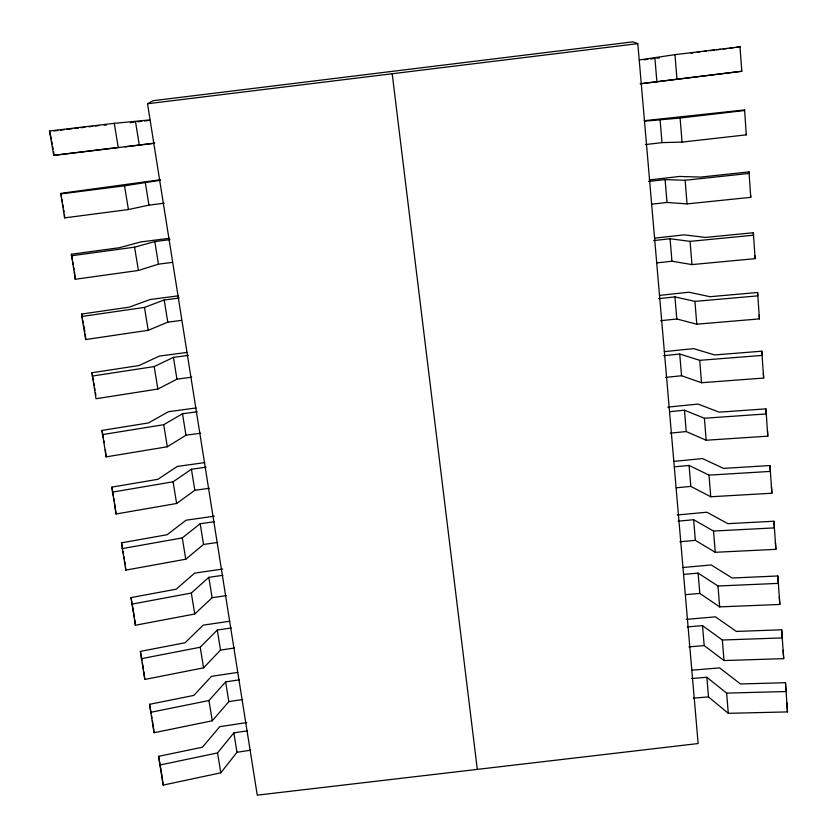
<?xml version="1.0" encoding="UTF-8"?>
<svg xmlns="http://www.w3.org/2000/svg" width="837" height="837" viewBox="0 0 837 837"><rect width="100%" height="100%" fill="white"/><g stroke="black" fill="none" stroke-linecap="round" stroke-linejoin="round"><path stroke-width="1.26" d="M645.379 144.592L661.994 142.625L682.05 142.102L746.28 134.851L746.29 133.91M181.483 320.372L167.777 322.172L148.222 330.291L85.74 339.54L81.744 316.491L81.785 314.021L129.254 307.158L150.105 299.51L178.312 295.838M644.187 120.716L744.585 109.95L744.543 110.515L680.104 118.038L644.657 121.187M172.286 262.389L158.444 264.168L138.408 270.466L75.278 279.265L74.524 272.224M75.278 279.265L71.396 254.239L119.367 247.721L140.721 241.945L169.189 238.325M164.178 203.224L148.944 205.128L128.417 209.543L64.606 217.882L64.491 214.429M64.606 217.882L60.829 193.368L160.139 179.777M246.842 722.561L219.733 726.694L202.449 747.19L158.601 756.345L163.152 785.106L220.811 772.823L236.976 752.285L250.661 750.172M159.668 765.06L217.547 752.913L233.847 732.888L247.585 730.785M237.813 672.393L211.52 676.327L193.828 695.411L149.561 704.315L154.06 732.731L212.274 720.783L228.815 701.605L242.625 699.512M150.514 712.35L208.957 700.527L225.645 681.893L239.497 679.811M229.694 621.232L203.182 625.145L185.071 642.753L140.375 651.395L144.801 679.456L203.59 667.842L220.529 650.087L234.454 648.016M141.202 658.719L200.21 647.242L217.306 630.041L231.274 627.98M222.715 569.055L194.697 573.104L176.168 589.196L131.022 597.576L135.385 625.249L194.759 614.002L212.106 597.712L226.147 595.662M131.723 604.157L191.317 593.046L208.821 577.331L222.924 575.291M214.345 516.199L186.076 520.206L167.107 534.728L121.511 542.826L125.801 570.112L185.772 559.221L203.537 544.458L217.704 542.428M122.076 548.643L182.278 537.909L200.2 523.732L214.418 521.713M204.772 462.61L177.308 466.418L157.89 479.308L111.844 487.113L116.05 513.991L176.628 503.487L194.822 490.294L209.376 488.253M112.252 492.146L173.071 481.798L191.432 469.222L206.038 467.192M196.099 407.954L168.394 411.72L148.515 422.926L101.999 430.427L106.132 456.876L167.327 446.77L185.96 435.209L200.65 433.189M102.271 434.633L163.707 424.694L182.508 413.771L197.25 411.762M147.532 103.746L153.087 100.702L632.939 41.85L637.804 43.629L698.142 743.538L257.252 795.15L147.532 103.746L637.804 43.629M187.279 352.377L159.333 356.091L138.973 365.549L91.976 372.737L96.025 398.736L157.858 389.048L176.942 379.182L191.767 377.184M92.091 376.095L154.175 366.575L173.437 357.368L188.315 355.39M81.744 316.491L144.466 307.409L164.209 299.981L179.212 298.024M71.197 255.798L134.579 247.166L154.814 241.579L169.963 239.654M60.452 193.975L124.525 185.814L160.537 180.248M639.384 59.95L674.967 54.646L740.075 46.851L736.194 47.343M640.127 83.784L741.823 71.26L739.96 46.412M690.881 53.076L693.475 52.752M697.357 52.26L699.952 51.936M703.833 51.444L706.418 51.109M710.299 50.618L714.191 50.126M716.775 49.801L720.657 49.31M723.252 48.985L727.133 48.494M729.718 48.159L733.599 47.667M644.103 59.783L647.932 59.312M650.485 58.988L654.325 58.517M656.878 58.203L659.43 57.879M53.746 155.358L118.237 147.5L114.271 123.332L49.509 130.99L53.746 155.358L154.657 143.169M125.215 146.81L154.343 143.253M640.996 83.731L741.823 71.26M114.271 123.332L149.666 119.932M130.352 122.683L134.171 122.223M137.979 121.763L141.798 121.302M144.33 120.999L148.149 120.538M53.934 130.917L57.795 130.457M60.379 130.153L64.25 129.693M66.824 129.39L71.982 128.783M74.556 128.479L78.427 128.019M81.001 127.716L84.872 127.255M88.743 126.795L92.614 126.345M95.188 126.031L99.059 125.581M649.292 179.965L679.456 176.461L700.632 177.088L749 171.899L750.737 197.333L687.051 203.904L667.016 202.449L651.814 204.186M648.57 181.483L665.101 179.568L685.137 180.269L749.031 173.437L749 171.899M654.503 238.168L684.227 234.841L705.382 237.426L753.352 232.738L755.12 258.664L691.958 264.586L671.944 261.228L656.867 262.891M653.676 240.575L670.06 238.744L690.086 241.37L753.446 235.207L753.352 232.738M659.43 295.409L688.914 292.218L710.038 296.706L757.611 292.49L759.421 318.897L696.782 324.181L676.798 318.981L660.592 320.707M658.688 298.642L674.936 296.884L694.94 301.383L757.778 295.859L757.611 292.49M664.285 351.666L693.528 348.61L714.61 354.94L761.806 351.195L763.647 378.052L701.521 382.729L681.559 375.75L665.488 377.403M663.615 355.715L679.738 354.03L699.711 360.328L762.026 355.422L761.806 351.195M667.79 407.117L698.058 404.062L719.109 412.16L765.918 408.864L767.801 436.161L706.177 440.241L686.235 431.557L670.301 433.137M669.694 411.689L684.446 410.203L704.398 418.238L766.211 413.938L765.918 408.864M673.942 461.365L702.515 458.592L723.534 468.396L769.967 465.529L771.871 493.244L710.749 496.749L690.839 486.412L676.254 487.804M674.444 466.837L689.081 465.424L709.002 475.134L770.312 471.409L769.967 465.529M677.259 514.985L706.899 512.213L727.876 523.669L773.943 521.231L775.878 549.344L715.248 552.294L695.369 540.357L679.864 541.78M678.075 521.169L693.632 519.725L713.532 531.045L774.351 527.885L773.943 521.231M683.086 567.486L711.209 564.954L732.145 578.011L777.855 575.971L779.812 604.46L719.663 606.888L699.816 593.412L685.712 594.657M683.965 574.381L698.11 573.115L717.979 585.994L778.305 583.379L777.855 575.971M686.277 619.37L715.447 616.838L736.351 631.433L781.695 629.79L783.683 658.646L724.005 660.55L704.189 645.589L688.935 646.875M687.208 626.934L702.515 625.626L722.352 640.012L782.208 637.92L781.695 629.79M691.937 670.186L719.621 667.884L740.483 683.975L785.472 682.699L787.491 711.91L728.284 713.312L708.5 696.918L693.36 698.142M691.665 678.525L706.857 677.269L726.642 693.12L786.027 691.529L785.472 682.699M104.039 125.173L106.529 124.975M49.509 130.99L51.381 138.952M51.821 141.474L52.25 143.995M52.689 146.517L53.129 149.038M53.568 151.57L54.227 155.358M61.038 194.602L61.478 197.082M61.907 199.562L62.336 202.041M62.765 204.521L63.193 207.001M63.622 209.47L64.051 211.949M71.396 254.239L72.296 259.376M72.735 261.939L73.185 264.513M73.635 267.087L74.074 269.65M81.785 314.021L82.434 317.809M82.873 320.33L83.313 322.852M83.752 325.373L84.851 331.682M85.29 334.204L85.74 339.54M91.976 372.737L92.405 375.217M92.844 377.696L93.273 380.176M93.702 382.655L94.131 385.135M94.56 387.615L94.989 390.094M95.418 392.574L95.857 395.054M101.999 430.427L103.265 437.741M103.694 440.168L104.112 442.606M105.378 449.919L106.132 456.876M111.844 487.113L112.503 490.921M112.943 493.453L113.382 495.985M113.822 498.517L114.261 501.049M114.7 503.592L116.05 513.991M121.511 542.826L122.6 549.051M123.029 551.541L123.457 554.031M123.897 556.521L124.326 559.011M124.755 561.501L125.194 563.992M131.022 597.576L131.88 602.473M132.298 604.921L134.422 617.162M140.375 651.395L141.924 660.341M142.374 662.904L143.483 669.297M149.561 704.315L151.089 713.114M151.528 715.625L151.957 718.136M152.397 720.657L152.836 723.168M158.601 756.345L162.033 776.129M124.525 185.814L128.417 209.543M134.579 247.166L138.408 270.466M144.466 307.409L148.222 330.291M154.175 366.575L157.858 389.048M163.707 424.694L167.327 446.77M173.071 481.798L176.628 503.487M182.278 537.909L185.772 559.221M191.317 593.046L194.759 614.002M200.21 647.242L203.59 667.842M208.957 700.527L212.274 720.783M217.547 752.913L220.811 772.823M135.51 121.647L139.277 145.042M145.251 182.142L148.944 205.128M154.814 241.579L158.444 264.168M164.209 299.981L167.777 322.172M173.437 357.368L176.942 379.182M182.508 413.771L185.96 435.209M191.432 469.222L194.822 490.294M200.2 523.732L203.537 544.458M208.821 577.331L212.106 597.712M217.306 630.041L220.529 650.087M225.645 681.893L228.815 701.605M233.847 732.888L236.976 752.285M162.19 777.406L163.152 785.106M392.197 73.74L477.31 769.391M153.056 724.423L154.06 732.731M143.922 671.849L144.801 679.456M134.767 619.526L135.385 625.249M125.435 566.44L125.801 570.112M654.9 58.025L656.888 81.733M660.048 119.335L661.994 142.625M665.101 179.568L667.016 202.449M670.06 238.744L671.944 261.228M674.936 296.884L676.798 318.981M679.738 354.03L681.559 375.75M684.446 410.203L686.235 431.557M689.081 465.424L690.839 486.412M693.632 519.725L695.369 540.357M698.11 573.115L699.816 593.412M702.515 625.626L704.189 645.589M706.857 677.269L708.5 696.918M674.967 54.646L676.955 79.17M680.104 118.038L682.05 142.102M685.137 180.269L687.051 203.904M690.086 241.37L691.958 264.586M694.94 301.383L696.782 324.181M699.711 360.328L701.521 382.729M704.398 418.238L706.177 440.241M709.002 475.134L710.749 496.749M713.532 531.045L715.248 552.294M717.979 585.994L719.663 606.888M722.352 640.012L724.005 660.55M726.642 693.12L728.284 713.312M744.585 109.95L746.28 134.851M786.906 702.818L787.491 711.91M783.16 650.244L783.683 658.646M779.341 596.781L779.812 604.46M775.46 542.397L775.878 549.344M771.505 487.071L771.871 493.244M767.487 430.773L767.801 436.161M763.396 373.49L763.647 378.052M759.232 315.193L759.421 318.897M754.995 255.85L755.12 258.664M750.684 195.429L750.737 197.333"/></g></svg>
